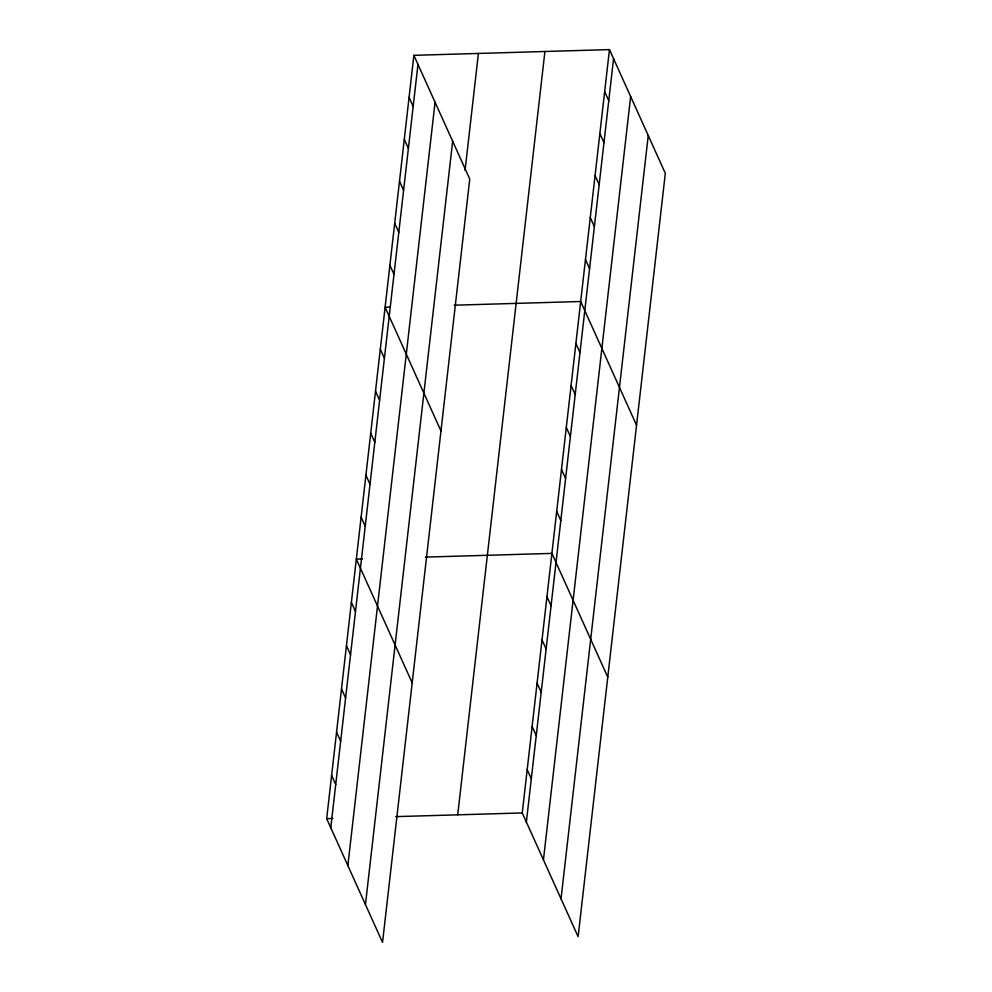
<?xml version="1.0" encoding="UTF-8"?>
<svg xmlns="http://www.w3.org/2000/svg" width="992" height="992" viewBox="0 0 992 992"><rect width="100%" height="100%" fill="white"/><g stroke="black" fill="none" stroke-linecap="round" stroke-linejoin="round"><path stroke-width="1.49" d="M413.875 55.329L469.749 179.056L382.54 942.4L326.678 818.673L413.875 55.329L609.46 49.6L665.322 173.327L578.125 936.671L522.251 812.944L609.46 49.6M330.782 827.762L417.979 64.418M347.857 865.594L435.066 102.25M365.453 904.568L452.662 141.236M465.062 170.388L478.417 53.444M457.709 814.829L544.918 51.485M526.368 822.033L613.564 58.689M543.442 859.866L630.652 96.522M561.038 898.839L648.247 135.507M389.707 307.098L385.094 307.235L440.969 430.962M454.175 305.201L580.68 301.506L636.554 425.233M362.464 558.955L356.326 559.128L412.188 682.868M425.394 557.107L551.912 553.4L607.774 677.139M326.678 818.673L332.816 818.487M395.746 816.639L522.251 812.944M604.661 91.586L608.766 100.676M599.862 133.573L603.979 142.662M595.076 175.547L599.18 184.648M590.277 217.533L594.382 226.635M585.478 259.52L589.583 268.609M575.893 343.48L579.998 352.582M571.094 385.466L575.199 394.568M566.296 427.453L570.4 436.542M409.076 97.315L413.18 106.404M561.497 469.439L565.601 478.528M404.29 139.302L408.394 148.391M556.698 511.426L560.815 520.515M399.491 181.276L403.595 190.377M394.692 223.262L398.796 232.364M546.964 596.663L551.068 605.752M389.893 265.248L393.998 274.338M542.029 639.914L546.133 649.016M537.081 683.178L541.186 692.267M380.308 349.209L384.412 358.31M532.146 726.429L536.25 735.518M375.509 391.195L379.614 400.297M527.198 769.68L531.303 778.782M370.71 433.182L374.815 442.271M365.912 475.168L370.016 484.257M361.113 517.154L365.23 526.244M351.379 602.392L355.483 611.481M346.444 645.643L350.548 654.745M341.496 688.894L345.6 697.996M336.561 732.158L340.665 741.247M331.613 775.409L335.718 784.511"/></g></svg>
